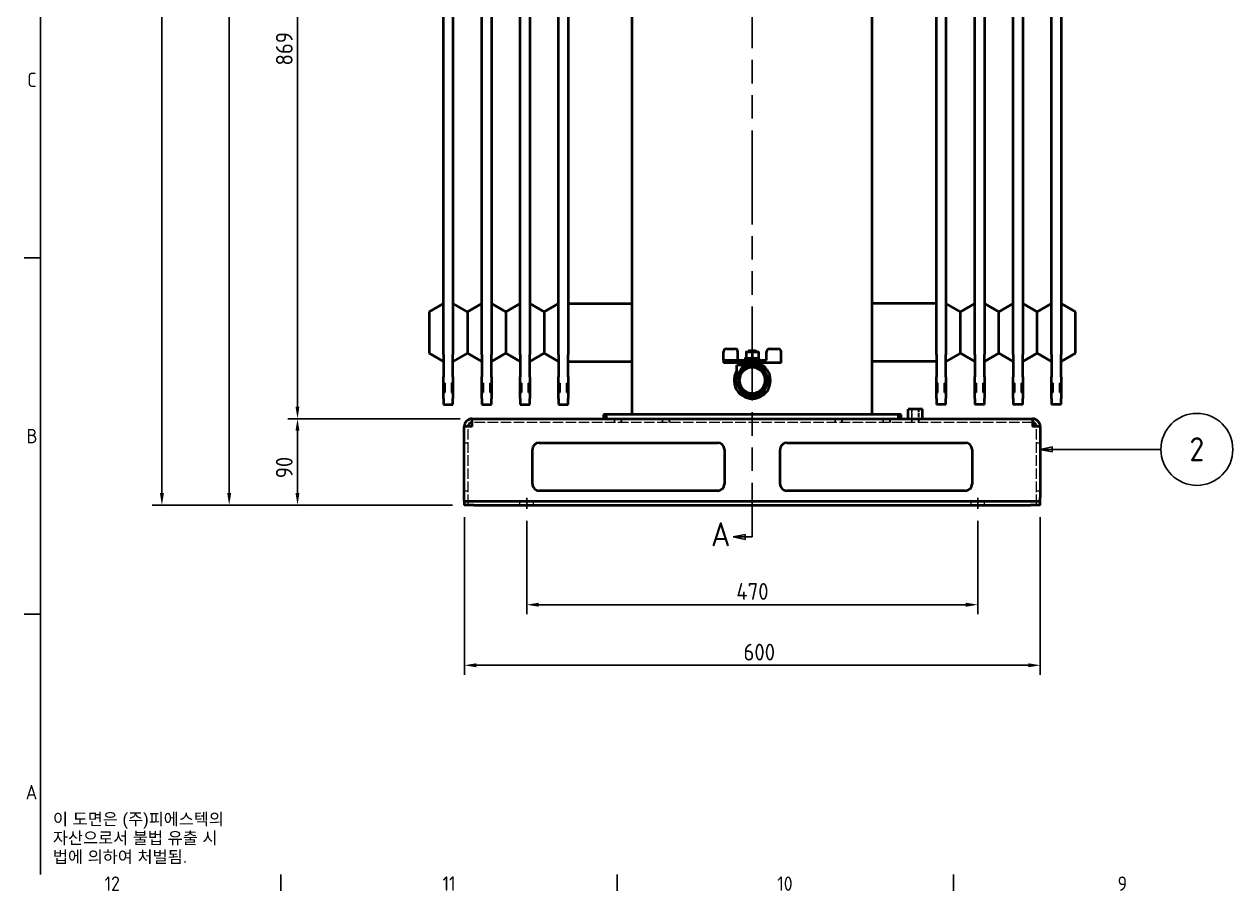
# Model space of a CAD drawing. Header units: millimetres. Extents: x 0 to 4205, y 0 to 2970.
# Drawn here: x 83 to 1342, y 83 to 986 of the extents above; entities that cross this region are included whole.
import ezdxf

# ---------------------------------------------------------------- set-up
doc = ezdxf.new("R2010")
doc.units = ezdxf.units.MM
doc.header["$LTSCALE"] = 5
for name, pattern in [('CHAIN', [0.3543, 0.2362, -0.0295, 0.0591, -0.0295]), ('DASHED', [0.2067, 0.1654, -0.0413]), ('DOUBLE_DASH_CHAIN', [1.2403, 0.6614, -0.0827, 0.1654, -0.0827, 0.1654, -0.0827])]:
    doc.linetypes.add(name, pattern=pattern)
doc.layers.get('0').update_dxf_attribs({"color": 3, "lineweight": 25})
for name, color, linetype, lineweight in [('가려진 것(ISO)', 2, 'DASHED', 18), ('가시적인 것(ISO)', 3, 'Continuous', 40), ('경계(ISO)', 7, 'Continuous', 25), ('기호(ISO)', 5, 'Continuous', 25), ('단면선(ISO)', 7, 'CHAIN', 25), ('중심선(ISO)', 1, 'Continuous', 25), ('치수(ISO)', 2, 'Continuous', 25)]:
    doc.layers.add(name, color=color, linetype=linetype, lineweight=lineweight)
doc.styles.add('문자 텍스트_PSTEK_POSCO', font='isocp.shx')
doc.styles.add('부품번호텍스트_PSTEK_POSCO', font='isocp.shx')
doc.styles.add('치수 텍스트_PSTEK_POSCO', font='isocp.shx')
doc.dimstyles.new('치수_PSTEK_POSCO', dxfattribs={"dimscale": 5, "dimtxt": 3.5, "dimasz": 2.5, "dimexe": 2, "dimexo": 2.5, "dimgap": 1, "dimtad": 1, "dimrnd": 1e-08, "dimdsep": 46, "dimtxsty": '치수 텍스트_PSTEK_POSCO', "dimcen": 0.09, "dimdle": 10, "dimclrd": 7, "dimclre": 7, "dimclrt": 2, "dimadec": 1, "dimazin": 2, "dimtfac": 1, "dimtmove": 0, "dimatfit": 3, "dimfxl": 0, "dimtolj": 1, "dimlwd": -1, "dimlwe": -1, "dimarcsym": 0})

# ---------------------------------------------------------------- blocks, each defined once
blk = doc.blocks.new('경계 Default Border')
at = {"layer": '경계(ISO)'}
for p, q in [((20, 148.5), (16.6, 148.5)), ((20, 74.25), (16.6, 74.25)), ((70.08, 20), (70.08, 16.6)), ((140.17, 20), (140.17, 16.6)), ((210.25, 20), (210.25, 16.6))]:
    blk.add_line(p, q, dxfattribs=at)
at = {"layer": '경계(ISO)', "flags": 128}
blk.add_lwpolyline([(20, 20), (20, 574)], dxfattribs=at)
at = {"layer": '경계(ISO)', "color": 2, "char_height": 3, "attachment_point": 7, "style": '문자 텍스트_PSTEK_POSCO'}
for s, insert in [('C', (17.24, 184.1)), ('B', (17.08, 109.85)), ('A', (16.91, 35.62)), ('12', (33.36, 16.57)), ('11', (103.78, 16.6)), ('10', (173.53, 16.57)), ('9', (244.44, 16.57))]:
    blk.add_mtext(s, dxfattribs=dict(at, insert=insert))
blk = doc.blocks.new('2dTransSection0')
at = {"layer": '단면선(ISO)', "linetype": 'Continuous'}
for p, q in [((166.82, 359.11), (164.32, 358.61)), ((166.82, 358.61), (164.32, 358.61)), ((164.32, 358.61), (166.82, 358.11)), ((166.82, 358.11), (166.82, 359.11)), ((168.32, 358.61), (166.82, 358.61)), ((168.32, 358.61), (168.32, 354.65)), ((168.32, 94.29), (168.32, 90.32)), ((166.82, 90.82), (164.32, 90.32)), ((166.82, 89.82), (166.82, 90.82)), ((166.82, 90.32), (164.32, 90.32)), ((164.32, 90.32), (166.82, 89.82)), ((168.32, 90.32), (166.82, 90.32))]:
    blk.add_line(p, q, dxfattribs=at)
at = {"layer": '단면선(ISO)', "linetype": 'DOUBLE_DASH_CHAIN', "ltscale": 5.919828}
blk.add_line((168.32, 358.61), (168.32, 90.32), dxfattribs=at)
at = {"layer": '단면선(ISO)', "linetype": 'Continuous', "flags": 128}
for points in [[(166.82, 359.11), (164.32, 358.61)], [(166.82, 90.82), (164.32, 90.32)]]:
    blk.add_lwpolyline(points, dxfattribs=at)
at = {"layer": '단면선(ISO)'}
for points in [[(166.82, 359.11), (164.32, 358.61), (166.82, 358.11), (166.82, 359.11)], [(166.82, 90.82), (164.32, 90.32), (166.82, 89.82), (166.82, 90.82)]]:
    blk.add_solid(points, dxfattribs=at)
at = {"layer": '단면선(ISO)', "char_height": 5, "attachment_point": 7, "style": '부품번호텍스트_PSTEK_POSCO'}
for insert in [(160.34, 362.11), (159.72, 88.38)]:
    blk.add_mtext('A', dxfattribs=dict(at, insert=insert))
blk = doc.blocks.new('*D26')
at = {"layer": 'Defpoints', "color": 0}
for p in [(606.6, 481), (1076.6, 481), (1076.6, 381)]:
    blk.add_point(p, dxfattribs=at)
at = {"layer": '치수(ISO)', "color": 7}
for p, q in [((606.6, 468.5), (606.6, 371)), ((1076.6, 468.5), (1076.6, 371)), ((619.1, 381), (1064.1, 381))]:
    blk.add_line(p, q, dxfattribs=at)
for points in [[(619.1, 383.1), (619.1, 378.9), (606.6, 381)], [(1064.1, 383.1), (1064.1, 378.9), (1076.6, 381)]]:
    blk.add_solid(points, dxfattribs=at)
at = {"layer": '치수(ISO)', "color": 2, "insert": (825, 394.8), "char_height": 17.5, "attachment_point": 4, "style": '치수 텍스트_PSTEK_POSCO'}
blk.add_mtext('\\A1;470', dxfattribs=at)
blk = doc.blocks.new('*D27')
at = {"layer": 'Defpoints', "color": 0}
for p in [(541.6, 484.8), (1141.6, 484.8), (541.6, 317.9)]:
    blk.add_point(p, dxfattribs=at)
at = {"layer": '치수(ISO)', "color": 7}
for p, q in [((541.6, 472.3), (541.6, 307.9)), ((1141.6, 472.3), (1141.6, 307.9)), ((1129.1, 317.9), (554.1, 317.9))]:
    blk.add_line(p, q, dxfattribs=at)
for points in [[(554.1, 320), (554.1, 315.8), (541.6, 317.9)], [(1129.1, 320), (1129.1, 315.8), (1141.6, 317.9)]]:
    blk.add_solid(points, dxfattribs=at)
at = {"layer": '치수(ISO)', "color": 2, "insert": (832.4, 331.6), "char_height": 17.5, "attachment_point": 4, "style": '치수 텍스트_PSTEK_POSCO'}
blk.add_mtext('\\A1;600', dxfattribs=at)
blk = doc.blocks.new('*D28')
at = {"layer": 'Defpoints', "color": 0}
for p in [(367.8, 574.8), (549.6, 574.8), (541.6, 484.8)]:
    blk.add_point(p, dxfattribs=at)
at = {"layer": '치수(ISO)', "color": 7}
for p, q in [((537.1, 574.8), (357.8, 574.8)), ((367.8, 497.3), (367.8, 562.3)), ((529.1, 484.8), (357.8, 484.8))]:
    blk.add_line(p, q, dxfattribs=at)
for points in [[(365.7, 562.3), (369.8, 562.3), (367.8, 574.8)], [(365.7, 497.3), (369.8, 497.3), (367.8, 484.8)]]:
    blk.add_solid(points, dxfattribs=at)
at = {"layer": '치수(ISO)', "color": 2, "insert": (354, 512.8), "char_height": 17.5, "attachment_point": 4, "rotation": 90, "style": '치수 텍스트_PSTEK_POSCO'}
blk.add_mtext('\\A1;90', dxfattribs=at)
blk = doc.blocks.new('*D29')
at = {"layer": 'Defpoints', "color": 0}
for p in [(367.8, 1443.8), (586.6, 1443.8), (549.6, 574.8)]:
    blk.add_point(p, dxfattribs=at)
at = {"layer": '치수(ISO)', "color": 7}
for p, q in [((574.1, 1443.8), (357.8, 1443.8)), ((367.8, 587.3), (367.8, 1431.3)), ((537.1, 574.8), (357.8, 574.8))]:
    blk.add_line(p, q, dxfattribs=at)
for points in [[(365.7, 1431.3), (369.8, 1431.3), (367.8, 1443.8)], [(365.7, 587.3), (369.8, 587.3), (367.8, 574.8)]]:
    blk.add_solid(points, dxfattribs=at)
at = {"layer": '치수(ISO)', "color": 2, "insert": (354, 942.9), "char_height": 17.5, "attachment_point": 4, "rotation": 90, "style": '치수 텍스트_PSTEK_POSCO'}
blk.add_mtext('\\A1;869', dxfattribs=at)
blk = doc.blocks.new('품번기호2')
at = {"layer": '기호(ISO)', "color": 7}
for p, q in [((230.82, 109.08), (228.32, 108.58)), ((230.82, 108.58), (228.32, 108.58)), ((228.32, 108.58), (230.82, 108.08)), ((230.82, 108.08), (230.82, 109.08)), ((230.82, 108.58), (253.46, 108.58))]:
    blk.add_line(p, q, dxfattribs=at)
at = {"layer": '기호(ISO)', "color": 7, "flags": 128}
blk.add_lwpolyline([(230.82, 109.08), (228.32, 108.58)], dxfattribs=at)
at = {"layer": '기호(ISO)'}
blk.add_circle((260.96, 108.58), 7.5, dxfattribs=at)
at = {"layer": '기호(ISO)', "color": 7}
blk.add_solid([(230.82, 109.08), (228.32, 108.58), (230.82, 108.08), (230.82, 109.08)], dxfattribs=at)
at = {"layer": '기호(ISO)', "color": 7, "insert": (260.96, 108.6), "char_height": 5, "attachment_point": 5, "style": '부품번호텍스트_PSTEK_POSCO'}
blk.add_mtext('2', dxfattribs=at)
blk = doc.blocks.new('*D49')
at = {"layer": 'Defpoints', "color": 0}
for p in [(226.5, 1751.1), (590.2, 1751.1), (541.6, 484.8)]:
    blk.add_point(p, dxfattribs=at)
at = {"layer": '치수(ISO)', "color": 7}
for p, q in [((577.7, 1751.1), (216.5, 1751.1)), ((226.5, 497.3), (226.5, 1738.6)), ((529.1, 484.8), (216.5, 484.8))]:
    blk.add_line(p, q, dxfattribs=at)
for points in [[(224.4, 1738.6), (228.6, 1738.6), (226.5, 1751.1)], [(224.4, 497.3), (228.6, 497.3), (226.5, 484.8)]]:
    blk.add_solid(points, dxfattribs=at)
at = {"layer": '치수(ISO)', "color": 2, "insert": (211.9, 1126.2), "char_height": 17.5, "attachment_point": 4, "rotation": 90, "style": '치수 텍스트_PSTEK_POSCO'}
blk.add_mtext('\\A1;(1266.3)', dxfattribs=at)
blk = doc.blocks.new('*D55')
at = {"layer": 'Defpoints', "color": 0}
for p in [(296.6, 1538.8), (841.6, 1538.8), (541.6, 484.8)]:
    blk.add_point(p, dxfattribs=at)
at = {"layer": '치수(ISO)', "color": 7}
for p, q in [((829.1, 1538.8), (286.6, 1538.8)), ((296.6, 497.3), (296.6, 1526.3)), ((529.1, 484.8), (286.6, 484.8))]:
    blk.add_line(p, q, dxfattribs=at)
for points in [[(294.5, 1526.3), (298.7, 1526.3), (296.6, 1538.8)], [(294.5, 497.3), (298.7, 497.3), (296.6, 484.8)]]:
    blk.add_solid(points, dxfattribs=at)
at = {"layer": '치수(ISO)', "color": 2, "insert": (282.8, 1013.8), "char_height": 17.5, "attachment_point": 4, "rotation": 90, "style": '치수 텍스트_PSTEK_POSCO'}
blk.add_mtext('\\A1;1054', dxfattribs=at)

msp = doc.modelspace()

# ---------------------------------------------------------------- linework, layer by layer
at = {"layer": '가려진 것(ISO)', "ltscale": 5.33305}
for p, q in [((1007.588, 584.762), (1007.588, 570.762)), ((1008.265, 570.762), (1008.265, 584.762)), ((1014.912, 570.762), (1014.912, 584.762)), ((1015.588, 570.762), (1015.588, 584.762))]:
    msp.add_line(p, q, dxfattribs=at)
at = {"layer": '가려진 것(ISO)', "ltscale": 13.223674}
for p, q in [((545.588, 484.762), (545.588, 566.762)), ((1137.588, 484.762), (1137.588, 566.762))]:
    msp.add_line(p, q, dxfattribs=at)
at = {"layer": '가려진 것(ISO)', "ltscale": 13.141167}
msp.add_line((1133.588, 570.762), (549.588, 570.762), dxfattribs=at)
at = {"layer": '가려진 것(ISO)', "ltscale": 1.523657}
for p, q in [((697.588, 574.762), (697.588, 570.762)), ((698.265, 570.762), (698.265, 574.762)), ((704.912, 570.762), (704.912, 574.762)), ((705.588, 570.762), (705.588, 574.762)), ((747.588, 574.762), (747.588, 570.762)), ((748.265, 570.762), (748.265, 574.762)), ((754.912, 570.762), (754.912, 574.762)), ((755.588, 570.762), (755.588, 574.762)), ((927.588, 574.762), (927.588, 570.762)), ((928.265, 570.762), (928.265, 574.762)), ((934.912, 570.762), (934.912, 574.762)), ((935.588, 570.762), (935.588, 574.762)), ((977.588, 574.762), (977.588, 570.762)), ((978.265, 570.762), (978.265, 574.762)), ((984.912, 570.762), (984.912, 574.762)), ((985.588, 570.762), (985.588, 574.762)), ((541.588, 549.762), (545.588, 549.762)), ((1137.588, 549.762), (1141.588, 549.762)), ((541.588, 499.762), (545.588, 499.762)), ((1137.588, 499.762), (1141.588, 499.762)), ((599.588, 484.762), (599.588, 488.762)), ((613.588, 484.762), (613.588, 488.762)), ((1069.588, 484.762), (1069.588, 488.762)), ((1083.588, 484.762), (1083.588, 488.762))]:
    msp.add_line(p, q, dxfattribs=at)
at = {"layer": '가시적인 것(ISO)'}
for p, q in [((716.588, 579.262), (716.588, 1428.762)), ((966.588, 579.262), (966.588, 1428.762)), ((519.788, 641.796), (519.788, 1287.728)), ((529.788, 1287.728), (529.788, 641.796)), ((559.788, 641.796), (559.788, 1287.728)), ((569.788, 1287.728), (569.788, 641.796)), ((599.788, 641.796), (599.788, 1287.728)), ((609.788, 1287.728), (609.788, 641.796)), ((639.788, 641.796), (639.788, 1287.728)), ((649.788, 1287.728), (649.788, 641.796)), ((1033.388, 641.796), (1033.388, 1287.728)), ((1043.388, 1287.728), (1043.388, 641.796)), ((1073.388, 641.796), (1073.388, 1287.728)), ((1083.388, 1287.728), (1083.388, 641.796)), ((1113.388, 641.796), (1113.388, 1287.728)), ((1123.388, 1287.728), (1123.388, 641.796)), ((1153.388, 641.796), (1153.388, 1287.728)), ((1163.388, 1287.728), (1163.388, 641.796)), ((504.788, 686.352), (519.788, 695.012)), ((544.788, 686.352), (529.788, 695.012)), ((544.788, 686.352), (559.788, 695.012)), ((584.788, 686.352), (569.788, 695.012)), ((584.788, 686.352), (599.788, 695.012)), ((624.788, 686.352), (609.788, 695.012)), ((624.788, 686.352), (639.788, 695.012)), ((649.788, 695.012), (716.588, 695.012)), ((1033.388, 695.012), (966.588, 695.012)), ((1058.388, 686.352), (1043.388, 695.012)), ((1058.388, 686.352), (1073.388, 695.012)), ((1098.388, 686.352), (1083.388, 695.012)), ((1098.388, 686.352), (1113.388, 695.012)), ((1138.388, 686.352), (1123.388, 695.012)), ((1138.388, 686.352), (1153.388, 695.012)), ((1178.388, 686.352), (1163.388, 695.012)), ((504.788, 686.352), (504.788, 643.172)), ((544.788, 686.352), (544.788, 643.172)), ((584.788, 686.352), (584.788, 643.172)), ((624.788, 686.352), (624.788, 643.172)), ((1058.388, 643.172), (1058.388, 686.352)), ((1098.388, 643.172), (1098.388, 686.352)), ((1138.388, 643.172), (1138.388, 686.352)), ((1178.388, 643.172), (1178.388, 686.352)), ((504.788, 643.172), (519.788, 634.512)), ((544.788, 643.172), (529.788, 634.512)), ((544.788, 643.172), (559.788, 634.512)), ((584.788, 643.172), (569.788, 634.512)), ((584.788, 643.172), (599.788, 634.512)), ((624.788, 643.172), (609.788, 634.512)), ((624.788, 643.172), (639.788, 634.512)), ((811.588, 635.662), (811.588, 644.662)), ((814.588, 647.662), (823.588, 647.662)), ((826.588, 635.662), (826.588, 644.662)), ((835.088, 644.462), (838.338, 644.462)), ((835.088, 644.193), (835.088, 637.932)), ((838.355, 646.062), (837.588, 645.295)), ((837.588, 645.295), (845.588, 645.295)), ((837.588, 645.295), (837.588, 644.462)), ((838.338, 644.462), (844.838, 644.462)), ((838.355, 646.062), (844.821, 646.062)), ((841.588, 644.193), (841.588, 637.932)), ((844.821, 646.062), (845.588, 645.295)), ((844.838, 644.462), (848.088, 644.462)), ((845.588, 645.295), (845.588, 644.462)), ((848.088, 644.193), (848.088, 637.932)), ((856.588, 635.662), (856.588, 644.662)), ((859.588, 647.662), (868.588, 647.662)), ((871.588, 633.162), (871.588, 644.662)), ((1058.388, 643.172), (1043.388, 634.512)), ((1058.388, 643.172), (1073.388, 634.512)), ((1098.388, 643.172), (1083.388, 634.512)), ((1098.388, 643.172), (1113.388, 634.512)), ((1138.388, 643.172), (1123.388, 634.512)), ((1138.388, 643.172), (1153.388, 634.512)), ((1178.388, 643.172), (1163.388, 634.512)), ((519.788, 641.796), (519.788, 618.304)), ((529.788, 618.304), (529.788, 641.796)), ((559.788, 641.796), (559.788, 618.304)), ((569.788, 618.304), (569.788, 641.796)), ((599.788, 641.796), (599.788, 618.304)), ((609.788, 618.304), (609.788, 641.796)), ((639.788, 641.796), (639.788, 618.304)), ((649.788, 618.304), (649.788, 641.796)), ((649.788, 634.512), (716.588, 634.512)), ((811.588, 635.662), (811.588, 633.162)), ((811.588, 635.662), (856.588, 635.662)), ((871.588, 633.162), (811.588, 633.162)), ((832.088, 630.762), (825.588, 630.762)), ((825.588, 619.049), (825.588, 630.762)), ((832.088, 629.957), (832.088, 630.762)), ((835.088, 638.762), (834.388, 638.762)), ((834.388, 635.662), (834.388, 638.762)), ((834.388, 630.762), (834.388, 633.162)), ((834.588, 637.662), (848.588, 637.662)), ((834.588, 637.662), (834.588, 635.662)), ((835.188, 633.162), (835.088, 633.062)), ((835.088, 633.062), (848.088, 633.062)), ((835.088, 633.062), (835.088, 632.062)), ((835.088, 632.062), (848.088, 632.062)), ((835.188, 631.962), (835.088, 632.062)), ((835.188, 631.962), (835.088, 631.862)), ((835.088, 631.862), (848.088, 631.862)), ((835.088, 631.862), (835.088, 630.862)), ((835.088, 630.862), (848.088, 630.862)), ((835.188, 630.762), (835.088, 630.862)), ((835.188, 631.962), (847.988, 631.962)), ((847.988, 633.162), (848.088, 633.062)), ((847.988, 631.962), (848.088, 632.062)), ((847.988, 631.962), (848.088, 631.862)), ((847.988, 630.762), (848.088, 630.862)), ((848.088, 633.062), (848.088, 632.062)), ((848.088, 631.862), (848.088, 630.862)), ((848.588, 637.662), (848.588, 635.662)), ((1033.388, 634.512), (966.588, 634.512)), ((1033.388, 641.796), (1033.388, 618.304)), ((1043.388, 618.304), (1043.388, 641.796)), ((1073.388, 641.796), (1073.388, 618.304)), ((1083.388, 618.304), (1083.388, 641.796)), ((1113.388, 641.796), (1113.388, 618.304)), ((1123.388, 618.304), (1123.388, 641.796)), ((1153.388, 641.796), (1153.388, 618.304)), ((1163.388, 618.304), (1163.388, 641.796)), ((519.788, 612.462), (519.788, 618.304)), ((529.788, 618.304), (529.788, 612.462)), ((559.788, 612.462), (559.788, 618.304)), ((569.788, 618.304), (569.788, 612.462)), ((599.788, 612.462), (599.788, 618.304)), ((609.788, 618.304), (609.788, 612.462)), ((639.788, 612.462), (639.788, 618.304)), ((649.788, 618.304), (649.788, 612.462)), ((1033.388, 612.462), (1033.388, 618.304)), ((1043.388, 618.304), (1043.388, 612.462)), ((1073.388, 612.462), (1073.388, 618.304)), ((1083.388, 618.304), (1083.388, 612.462)), ((1113.388, 612.462), (1113.388, 618.304)), ((1123.388, 618.304), (1123.388, 612.462)), ((1153.388, 612.462), (1153.388, 618.304)), ((1163.388, 618.304), (1163.388, 612.462)), ((519.788, 612.462), (520.788, 612.028)), ((519.788, 601.543), (519.788, 612.462)), ((520.788, 612.028), (520.788, 601.977)), ((528.788, 612.028), (529.788, 612.462)), ((528.788, 601.977), (528.788, 612.028)), ((529.788, 612.462), (529.788, 601.543)), ((559.788, 612.462), (560.788, 612.028)), ((559.788, 601.543), (559.788, 612.462)), ((560.788, 612.028), (560.788, 601.977)), ((568.788, 612.028), (569.788, 612.462)), ((568.788, 601.977), (568.788, 612.028)), ((569.788, 612.462), (569.788, 601.543)), ((599.788, 612.462), (600.788, 612.028)), ((599.788, 601.543), (599.788, 612.462)), ((600.788, 612.028), (600.788, 601.977)), ((608.788, 612.028), (609.788, 612.462)), ((608.788, 601.977), (608.788, 612.028)), ((609.788, 612.462), (609.788, 601.543)), ((639.788, 612.462), (640.788, 612.028)), ((639.788, 601.543), (639.788, 612.462)), ((640.788, 612.028), (640.788, 601.977)), ((648.788, 612.028), (649.788, 612.462)), ((648.788, 601.977), (648.788, 612.028)), ((649.788, 612.462), (649.788, 601.543)), ((1033.388, 612.462), (1034.388, 612.028)), ((1033.388, 601.543), (1033.388, 612.462)), ((1034.388, 612.028), (1034.388, 601.977)), ((1042.388, 612.028), (1043.388, 612.462)), ((1042.388, 601.977), (1042.388, 612.028)), ((1043.388, 612.462), (1043.388, 601.543)), ((1073.388, 612.462), (1074.388, 612.028)), ((1073.388, 601.543), (1073.388, 612.462)), ((1074.388, 612.028), (1074.388, 601.977)), ((1082.388, 612.028), (1083.388, 612.462)), ((1082.388, 601.977), (1082.388, 612.028)), ((1083.388, 612.462), (1083.388, 601.543)), ((1113.388, 612.462), (1114.388, 612.028)), ((1113.388, 601.543), (1113.388, 612.462)), ((1114.388, 612.028), (1114.388, 601.977)), ((1122.388, 612.028), (1123.388, 612.462)), ((1122.388, 601.977), (1122.388, 612.028)), ((1123.388, 612.462), (1123.388, 601.543)), ((1153.388, 612.462), (1154.388, 612.028)), ((1153.388, 601.543), (1153.388, 612.462)), ((1154.388, 612.028), (1154.388, 601.977)), ((1162.388, 612.028), (1163.388, 612.462)), ((1162.388, 601.977), (1162.388, 612.028)), ((1163.388, 612.462), (1163.388, 601.543)), ((520.788, 601.977), (519.788, 601.543)), ((519.788, 595.793), (519.788, 601.543)), ((519.788, 595.793), (519.788, 589.762)), ((529.788, 601.543), (528.788, 601.977)), ((529.788, 601.543), (529.788, 595.793)), ((529.788, 589.762), (529.788, 595.793)), ((560.788, 601.977), (559.788, 601.543)), ((559.788, 595.793), (559.788, 601.543)), ((559.788, 595.793), (559.788, 589.762)), ((569.788, 601.543), (568.788, 601.977)), ((569.788, 601.543), (569.788, 595.793)), ((569.788, 589.762), (569.788, 595.793)), ((600.788, 601.977), (599.788, 601.543)), ((599.788, 595.793), (599.788, 601.543)), ((599.788, 595.793), (599.788, 589.762)), ((609.788, 601.543), (608.788, 601.977)), ((609.788, 601.543), (609.788, 595.793)), ((609.788, 589.762), (609.788, 595.793)), ((640.788, 601.977), (639.788, 601.543)), ((639.788, 595.793), (639.788, 601.543)), ((639.788, 595.793), (639.788, 589.762)), ((649.788, 601.543), (648.788, 601.977)), ((649.788, 601.543), (649.788, 595.793)), ((649.788, 589.762), (649.788, 595.793)), ((1034.388, 601.977), (1033.388, 601.543)), ((1033.388, 595.793), (1033.388, 601.543)), ((1033.388, 595.793), (1033.388, 589.762)), ((1043.388, 601.543), (1042.388, 601.977)), ((1043.388, 601.543), (1043.388, 595.793)), ((1043.388, 589.762), (1043.388, 595.793)), ((1074.388, 601.977), (1073.388, 601.543)), ((1073.388, 595.793), (1073.388, 601.543)), ((1073.388, 595.793), (1073.388, 589.762)), ((1083.388, 601.543), (1082.388, 601.977)), ((1083.388, 601.543), (1083.388, 595.793)), ((1083.388, 589.762), (1083.388, 595.793)), ((1114.388, 601.977), (1113.388, 601.543)), ((1113.388, 595.793), (1113.388, 601.543)), ((1113.388, 595.793), (1113.388, 589.762)), ((1123.388, 601.543), (1122.388, 601.977)), ((1123.388, 601.543), (1123.388, 595.793)), ((1123.388, 589.762), (1123.388, 595.793)), ((1154.388, 601.977), (1153.388, 601.543)), ((1153.388, 595.793), (1153.388, 601.543)), ((1153.388, 595.793), (1153.388, 589.762)), ((1163.388, 601.543), (1162.388, 601.977)), ((1163.388, 601.543), (1163.388, 595.793)), ((1163.388, 589.762), (1163.388, 595.793)), ((519.788, 589.762), (529.788, 589.762)), ((559.788, 589.762), (569.788, 589.762)), ((599.788, 589.762), (609.788, 589.762)), ((639.788, 589.762), (649.788, 589.762)), ((1019.088, 584.762), (1004.088, 584.762)), ((1004.088, 574.762), (1004.088, 584.762)), ((1019.088, 574.762), (1019.088, 584.762)), ((1043.388, 589.762), (1033.388, 589.762)), ((1083.388, 589.762), (1073.388, 589.762)), ((1123.388, 589.762), (1113.388, 589.762)), ((1163.388, 589.762), (1153.388, 589.762)), ((549.588, 566.762), (541.588, 566.762)), ((541.588, 492.762), (541.588, 566.762)), ((549.588, 566.762), (549.588, 574.762)), ((549.588, 574.762), (1133.588, 574.762)), ((689.588, 579.262), (686.588, 579.262)), ((686.588, 579.262), (686.588, 574.762)), ((689.588, 574.762), (689.588, 579.262)), ((993.588, 579.262), (689.588, 579.262)), ((996.588, 579.262), (993.588, 579.262)), ((993.588, 579.262), (993.588, 574.762)), ((996.588, 574.762), (996.588, 579.262)), ((1133.588, 574.762), (1133.588, 566.762)), ((1141.588, 566.762), (1133.588, 566.762)), ((1141.588, 566.762), (1141.588, 492.762)), ((612.588, 506.762), (612.588, 542.762)), ((619.588, 549.762), (805.588, 549.762)), ((812.588, 542.762), (812.588, 506.762)), ((870.588, 506.762), (870.588, 542.762)), ((877.588, 549.762), (1063.588, 549.762)), ((1070.588, 542.762), (1070.588, 506.762)), ((541.588, 488.762), (541.588, 492.762)), ((805.588, 499.762), (619.588, 499.762)), ((1063.588, 499.762), (877.588, 499.762)), ((1141.588, 488.762), (1141.588, 492.762)), ((541.588, 488.762), (551.588, 488.762)), ((541.588, 488.762), (541.588, 484.762)), ((551.588, 484.762), (541.588, 484.762)), ((551.588, 488.762), (1131.588, 488.762)), ((551.588, 484.762), (1131.588, 484.762)), ((1131.588, 488.762), (1141.588, 488.762)), ((1141.588, 484.762), (1131.588, 484.762)), ((1141.588, 484.762), (1141.588, 488.762))]:
    msp.add_line(p, q, dxfattribs=at)
for centre, radius, start, end in [((814.588, 644.662), 3, 90, 180), ((823.588, 644.662), 3, 0, 90), ((859.588, 644.662), 3, 90, 180), ((868.588, 644.662), 3, 0, 90), ((841.588, 614.762), 19, 147.363102, 69.99481), ((841.588, 614.762), 16, 90, 150), ((841.588, 614.762), 19, 112.268495, 122.636898), ((841.588, 614.762), 17.92, 116.765501, 123.234499), ((841.588, 614.762), 16, 30, 90), ((841.588, 614.762), 17.92, 56.765501, 63.234499), ((841.588, 614.762), 16, 150, 210), ((841.588, 614.762), 13.5, 128.062465, 188.062465), ((841.588, 614.762), 13.517, 125.18137, 130.94356), ((841.588, 614.762), 13.5, 68.062465, 128.062465), ((841.588, 614.762), 13.517, 65.18137, 70.94356), ((841.588, 614.762), 13.5, 8.062465, 68.062465), ((841.588, 614.762), 13.517, 5.18137, 10.94356), ((841.588, 614.762), 16, 330, 30), ((841.588, 614.762), 17.92, 176.765501, 183.234499), ((841.588, 614.762), 16, 210, 270), ((841.588, 614.762), 13.517, 185.18137, 190.94356), ((841.588, 614.762), 13.5, 188.062465, 248.062465), ((841.588, 614.762), 16, 270, 330), ((841.588, 614.762), 13.517, 305.18137, 310.94356), ((841.588, 614.762), 13.5, 308.062465, 8.062465), ((841.588, 614.762), 17.92, 356.765501, 3.234499), ((841.588, 614.762), 17.92, 236.765501, 243.234499), ((841.588, 614.762), 13.517, 245.18137, 250.94356), ((841.588, 614.762), 13.5, 248.062465, 308.062465), ((841.588, 614.762), 17.92, 296.765501, 303.234499), ((549.588, 566.762), 8, 90, 180), ((549.588, 566.762), 4, 90, 180), ((1133.588, 566.762), 8, 0, 90), ((1133.588, 566.762), 4, 0, 90), ((619.588, 542.762), 7, 90, 180), ((805.588, 542.762), 7, 0, 90), ((877.588, 542.762), 7, 90, 180), ((1063.588, 542.762), 7, 0, 90), ((619.588, 506.762), 7, 180, 270), ((805.588, 506.762), 7, 270, 0), ((877.588, 506.762), 7, 180, 270), ((1063.588, 506.762), 7, 270, 0)]:
    msp.add_arc(centre, radius, start, end, dxfattribs=at)
for points, weights in [([(835.088, 644.462), (835.088, 644.462), (835.088, 644.193)], [1, 1.04314139574, 1.01001874936]), ([(835.088, 644.193), (836.83, 644.462), (838.338, 644.462)], [1.01001874936, 1.04314139574, 1]), ([(838.338, 644.462), (839.847, 644.462), (841.588, 644.193)], [1, 1.04314139574, 1.01001874936]), ([(841.588, 644.193), (843.33, 644.462), (844.838, 644.462)], [1.01001874936, 1.04314139574, 1]), ([(844.838, 644.462), (846.347, 644.462), (848.088, 644.193)], [1, 1.04314139574, 1.01001874936]), ([(848.088, 644.193), (848.088, 644.462), (848.088, 644.462)], [1.01001874936, 1.04314139574, 1]), ([(831.767, 629.751), (829.635, 626.059), (827.732, 622.762)], [1, 1.0295630141, 1]), ([(839.402, 630.196), (836.113, 627.621), (833.265, 625.391)], [1.10017793758, 1.08870427445, 1]), ([(841.588, 630.762), (837.782, 630.762), (833.518, 630.762)], [1, 1.0295630141, 1]), ([(835.088, 637.932), (835.088, 637.662), (835.088, 637.662)], [1.01001874936, 1.04314139574, 1]), ([(838.338, 637.662), (836.83, 637.662), (835.088, 637.932)], [1, 1.04314139574, 1.01001874936]), ([(841.588, 637.932), (839.847, 637.662), (838.338, 637.662)], [1.01001874936, 1.04314139574, 1]), ([(846.632, 627.285), (843.276, 628.636), (839.402, 630.196)], [1, 1.08870427445, 1.10017793758]), ([(844.838, 637.662), (843.33, 637.662), (841.588, 637.932)], [1, 1.04314139574, 1.01001874936]), ([(849.658, 630.762), (845.395, 630.762), (841.588, 630.762)], [1, 1.0295630141, 1]), ([(848.088, 637.932), (846.347, 637.662), (844.838, 637.662)], [1.01001874936, 1.04314139574, 1]), ([(848.088, 637.662), (848.088, 637.662), (848.088, 637.932)], [1, 1.04314139574, 1.01001874936]), ([(855.445, 622.762), (853.541, 626.059), (851.41, 629.751)], [1, 1.0295630141, 1]), ([(827.732, 622.762), (825.828, 619.465), (823.697, 615.773)], [1, 1.0295630141, 1]), ([(833.265, 625.391), (830.417, 623.161), (827.128, 620.586)], [1, 1.08870427445, 1.10017793758]), ([(827.128, 620.586), (827.714, 616.45), (828.222, 612.869)], [1.10017793758, 1.08870427445, 1]), ([(853.862, 624.373), (849.987, 625.933), (846.632, 627.285)], [1.10017793758, 1.08870427445, 1]), ([(854.955, 616.655), (854.447, 620.237), (853.862, 624.373)], [1, 1.08870427445, 1.10017793758]), ([(859.48, 615.773), (857.348, 619.465), (855.445, 622.762)], [1, 1.0295630141, 1]), ([(823.697, 613.751), (825.828, 610.059), (827.732, 606.762)], [1, 1.0295630141, 1]), ([(827.732, 606.762), (829.635, 603.465), (831.767, 599.773)], [1, 1.0295630141, 1]), ([(828.222, 612.869), (828.729, 609.287), (829.315, 605.151)], [1, 1.08870427445, 1.10017793758]), ([(829.315, 605.151), (833.189, 603.591), (836.545, 602.24)], [1.10017793758, 1.08870427445, 1]), ([(849.911, 604.133), (852.759, 606.363), (856.048, 608.938)], [1, 1.08870427445, 1.10017793758]), ([(851.41, 599.773), (853.541, 603.465), (855.445, 606.762)], [1, 1.0295630141, 1]), ([(856.048, 608.938), (855.462, 613.074), (854.955, 616.655)], [1.10017793758, 1.08870427445, 1]), ([(855.445, 606.762), (857.348, 610.059), (859.48, 613.751)], [1, 1.0295630141, 1]), ([(833.518, 598.762), (837.782, 598.762), (841.588, 598.762)], [1, 1.0295630141, 1]), ([(836.545, 602.24), (839.9, 600.888), (843.775, 599.328)], [1, 1.08870427445, 1.10017793758]), ([(841.588, 598.762), (845.395, 598.762), (849.658, 598.762)], [1, 1.0295630141, 1]), ([(843.775, 599.328), (847.063, 601.903), (849.911, 604.133)], [1.10017793758, 1.08870427445, 1])]:
    msp.add_rational_spline(points, weights, degree=2, dxfattribs=at)
at = {"layer": '중심선(ISO)', "linetype": 'CHAIN', "ltscale": 2.555677}
for p, q in [((606.588, 481.012), (606.588, 492.512)), ((1076.588, 481.012), (1076.588, 492.512))]:
    msp.add_line(p, q, dxfattribs=at)

# ---------------------------------------------------------------- block references
at = {"xscale": 5, "yscale": 5, "zscale": 5}
msp.add_blockref('경계 Default Border', (0, 0), dxfattribs=at)
at = {"layer": '기호(ISO)', "xscale": 5, "yscale": 5, "zscale": 5}
msp.add_blockref('품번기호2', (0, 0), dxfattribs=at)
at = {"layer": '단면선(ISO)', "xscale": 5, "yscale": 5, "zscale": 5}
msp.add_blockref('2dTransSection0', (0, 0), dxfattribs=at)

# ---------------------------------------------------------------- texts
at = {"layer": '기호(ISO)', "color": 2, "insert": (112.953, 137.311), "char_height": 12.5, "width": 196.53052, "attachment_point": 4, "line_spacing_factor": 0.944221, "style": '문자 텍스트_PSTEK_POSCO'}
msp.add_mtext('{\\fArial|b0|i0;\\H12.5000;이 도면은 (주)피에스텍의\\P자산으로서 불법 유출 시 \\P법에 의하여 처벌됨.}', dxfattribs=at)

# ---------------------------------------------------------------- dimensions: what is measured, and where the dimension line sits
at = {"layer": '치수(ISO)', "color": 7}
dim = msp.add_linear_dim(base=(226.492, 1751.062), p1=(541.588, 484.762), p2=(590.188, 1751.062), angle=270, text='(<>)', dimstyle='치수_PSTEK_POSCO', override={"dimgap": 1, "dimdec": 2, "dimtol": 0, "dimlim": 0, "dimtp": 0, "dimtm": 0, "dimtdec": 2, "dimtofl": 0, "dimatfit": 1}, dxfattribs=at)
dim.commit()
dim.dimension.update_dxf_attribs({"geometry": '*D49', "text_midpoint": (226.492, 1162.062), "dimtype": 160})
for base, p1, p2, angle, picture, middle in [((296.588, 1538.762), (541.588, 484.762), (841.588, 1538.762), 270, '*D55', (296.588, 1034.762)), ((367.754, 1443.762), (549.588, 574.762), (586.588, 1443.762), 270, '*D29', (367.754, 959.262)), ((367.754, 574.762), (541.588, 484.762), (549.588, 574.762), 270, '*D28', (367.754, 522.762)), ((1076.588, 381.012), (606.588, 481.012), (1076.588, 481.012), 180, '*D26', (841.588, 381.012))]:
    dim = msp.add_linear_dim(base=base, p1=p1, p2=p2, angle=angle, dimstyle='치수_PSTEK_POSCO', override={"dimdec": 2, "dimtp": 0, "dimtm": 0, "dimtdec": 2, "dimtofl": 0, "dimatfit": 1}, dxfattribs=at)
    dim.commit()
    dim.dimension.update_dxf_attribs({"geometry": picture, "text_midpoint": middle, "dimtype": 160})
dim = msp.add_linear_dim(base=(541.588, 317.894), p1=(1141.588, 484.762), p2=(541.588, 484.762), dimstyle='치수_PSTEK_POSCO', override={"dimdec": 2, "dimtp": 0, "dimtm": 0, "dimtdec": 2, "dimtofl": 0, "dimatfit": 1}, dxfattribs=at)
dim.commit()
dim.dimension.update_dxf_attribs({"geometry": '*D27', "text_midpoint": (848.702, 317.894), "dimtype": 160})

doc.saveas('drawing.dxf')
